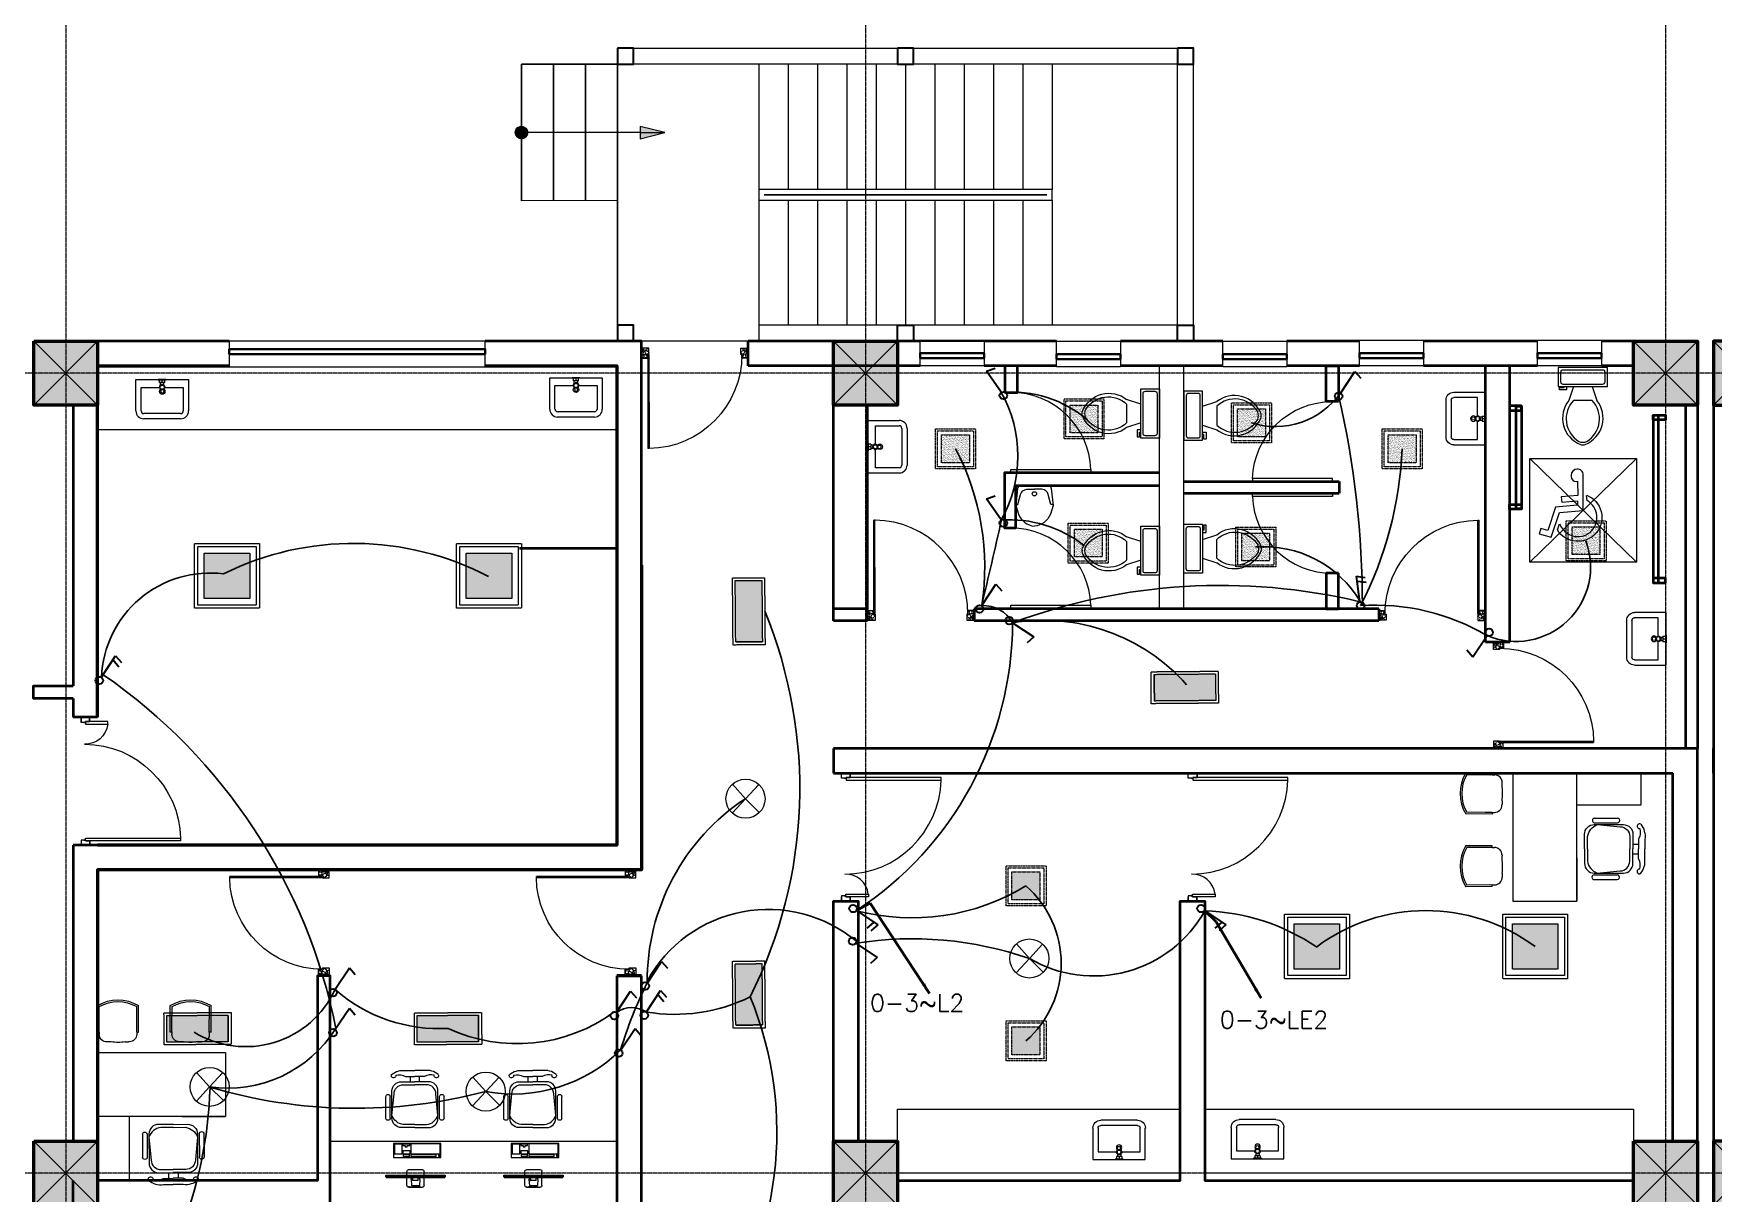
# Model space of a CAD drawing. Header units: millimetres. Extents: x 2390631 to 3136749, y 3674522 to 3929111.
# Drawn here: x 2444590 to 2460340, y 3904434 to 3915311 of the extents above; entities that cross this region are included whole.
import ezdxf

# ---------------------------------------------------------------- set-up
doc = ezdxf.new("R2010")
doc.units = ezdxf.units.MM
doc.header["$MEASUREMENT"] = 0
doc.linetypes.add('CENTER', pattern=[2, 1.25, -0.25, 0.25, -0.25])
doc.linetypes.add('DASHED', pattern=[0.75, 0.5, -0.25])
for name, color, linetype, lineweight in [('0newfurnture', 30, 'Continuous', 15), ('centreline', 52, 'CENTER', 5), ('Column-0.5', 14, 'Continuous', 50), ('conduit Light & fan City', 30, 'Continuous', 5), ('Dimension- 0.15', 114, 'Continuous', 15), ('Dimension-137.5', 86, 'Continuous', 13), ('door', 41, 'Continuous', 5), ('Door Opening-0.09', 253, 'Continuous', 9), ('Frame-0.3', 24, 'Continuous', 30), ('furniture', 34, 'Continuous', 15), ('Furniture Hospital-0.09', 44, 'Continuous', 9), ('Hatch', 9, 'Continuous', 9), ('hidden lines', 205, 'DASHED', 5), ('Metal  workt-0.2', 13, 'Continuous', 20), ('Sill Level', 140, 'Continuous', 20), ('stairs', 6, 'Continuous', 25), ('Switches', 173, 'Continuous', 15), ('T-Fixture-0.09', 255, 'Continuous', 9), ('wall 0.4', 7, 'Continuous', 40), ('Wall-0.5', 7, 'Continuous', 50), ('WINDOW', 152, 'Continuous', 30), ('Windows Plan', 152, 'Continuous', 35)]:
    doc.layers.add(name, color=color, linetype=linetype, lineweight=lineweight)
for name, color, linetype in [('1 x 4 recessed', 80, 'CENTER'), ('2 x 11 recessed', 60, 'CENTER'), ('ceilling fan', 3, 'Continuous'), ('emergencylight', 1, 'Continuous'), ('thrtywpanel', 7, 'Continuous'), ('wire powered ups', 3, 'Continuous'), ('Wires', 1, 'Continuous')]:
    doc.layers.add(name, color=color, linetype=linetype)
doc.styles.add('romans', font='romans.shx')
doc.styles.get("Standard").update_dxf_attribs({"font": 'arial.ttf'})
doc.dimstyles.get("Standard").update_dxf_attribs({"dimtxt": 500, "dimasz": 100, "dimexe": 100, "dimexo": 200, "dimgap": 0.09, "dimtad": 0, "dimtoh": 1, "dimdec": 0, "dimzin": 0, "dimdsep": 46, "dimtxsty": 'Standard', "dimblk": 'DOT', "dimcen": 0, "dimclrd": 256, "dimclre": 256, "dimclrt": 256, "dimadec": 0, "dimazin": 0, "dimtfac": 1, "dimtdec": 0, "dimtofl": 0, "dimtmove": 0, "dimatfit": 3, "dimfxl": 1, "dimtolj": 1, "dimtzin": 0, "dimlwd": -1, "dimlwe": -1, "dimarcsym": 1})

# ---------------------------------------------------------------- blocks, each defined once
blk = doc.blocks.new('sems')
at = {"layer": 'Dimension- 0.15', "ltscale": 5}
h = blk.add_hatch(dxfattribs=at)
h.set_pattern_fill('ANSI31', color=256, scale=25.555556)
h.set_pattern_definition([(45, (55035.0093, 4945698.8337), (-2.258813329, 2.258813329), [])])
h.paths.add_polyline_path([(2173550, 4150430), (2173550, 4150489), (2173491, 4150489, 0.414214)])
h.paths.add_polyline_path([(2173550, 4150430, 0.414214), (2173609, 4150489), (2173550, 4150489)])
h.paths.add_polyline_path([(2173550, 4150489), (2173609, 4150489, 0.414214), (2173550, 4150548)])
h.paths.add_polyline_path([(2173491, 4150489), (2173550, 4150489), (2173550, 4150548, 0.414214)])
for p, q in [((2174664, 4150546), (2174664, 4150431)), ((2174894, 4150489), (2174664, 4150546)), ((2174664, 4150431), (2174894, 4150489))]:
    blk.add_line(p, q, dxfattribs=at)
blk.add_lwpolyline([(2174664, 4150489), (2173550, 4150489)], dxfattribs=at)
blk.add_circle((2173550, 4150489), 59.1, dxfattribs=at)
blk.add_solid([(2174664, 4150546), (2174894, 4150489), (2174664, 4150431)], dxfattribs=at)
at = {"layer": 'Dimension-137.5', "ltscale": 5}
blk.add_line((2174664, 4150489), (2174894, 4150489), dxfattribs=at)
at = {"layer": 'Frame-0.3'}
for points in [[(2174450, 4151281), (2174450, 4151131), (2174600, 4151131), (2174600, 4151281)], [(2177075, 4151281), (2177075, 4151131), (2177225, 4151131), (2177225, 4151281)], [(2179700, 4151281), (2179700, 4151131), (2179850, 4151131), (2179850, 4151281)], [(2174450, 4148681), (2174450, 4148531), (2174600, 4148531), (2174600, 4148681)], [(2177075, 4148531), (2177075, 4148681), (2177225, 4148681), (2177225, 4148531)], [(2179700, 4148531), (2179700, 4148681), (2179850, 4148681), (2179850, 4148531)]]:
    blk.add_lwpolyline(points, close=True, dxfattribs=at)
at = {"layer": 'Metal  workt-0.2', "ltscale": 5}
for p, q in [((2174600, 4151281), (2179700, 4151281)), ((2175775, 4151131), (2175775, 4149956)), ((2176050, 4151131), (2176050, 4149956)), ((2176325, 4151131), (2176325, 4149956)), ((2176600, 4151131), (2176600, 4149956)), ((2176875, 4151131), (2176875, 4149956)), ((2177150, 4151131), (2177150, 4149956)), ((2177425, 4151131), (2177425, 4149956)), ((2177700, 4151131), (2177700, 4149956)), ((2177975, 4151131), (2177975, 4149956)), ((2178250, 4151131), (2178250, 4149956)), ((2178525, 4151131), (2178525, 4149956)), ((2179700, 4148681), (2179700, 4151131)), ((2175775, 4149856), (2175775, 4148681)), ((2176050, 4149856), (2176050, 4148681)), ((2176325, 4149856), (2176325, 4148681)), ((2176600, 4149856), (2176600, 4148681)), ((2176875, 4149856), (2176875, 4148681)), ((2177150, 4149856), (2177150, 4148681)), ((2177425, 4149856), (2177425, 4148681)), ((2177700, 4149856), (2177700, 4148681)), ((2177975, 4149856), (2177975, 4148681)), ((2178250, 4149856), (2178250, 4148681)), ((2178525, 4149856), (2178525, 4148681)), ((2175775, 4148531), (2174600, 4148531))]:
    blk.add_line(p, q, dxfattribs=at)
at = {"layer": 'Metal  workt-0.2'}
for points in [[(2177075, 4148531), (2179850, 4148531), (2179850, 4151131), (2174450, 4151131), (2174450, 4148531), (2174600, 4148531)], [(2179700, 4151131), (2174600, 4151131)], [(2174450, 4149851), (2173550, 4149847)], [(2179700, 4148681), (2175775, 4148681), (2175775, 4148531), (2176745, 4148531)]]:
    blk.add_lwpolyline(points, dxfattribs=at)
for points in [[(2175775, 4149956), (2175775, 4149856), (2178525, 4149856), (2178525, 4149956)], [(2175825, 4149906), (2175825, 4149906), (2178475, 4149906), (2178475, 4149906)]]:
    blk.add_lwpolyline(points, close=True, dxfattribs=at)
at = {"layer": 'stairs', "ltscale": 5}
for p, q in [((2174450, 4151281), (2174450, 4148531)), ((2173850, 4151131), (2173850, 4149848)), ((2174150, 4151131), (2174150, 4149849))]:
    blk.add_line(p, q, dxfattribs=at)
for points in [[(2173550, 4149847), (2173550, 4151131)], [(2174450, 4151131), (2173550, 4151131)]]:
    blk.add_lwpolyline(points, dxfattribs=at)
blk = doc.blocks.new('desk')
at = {"layer": 'Furniture Hospital-0.09', "lineweight": 0}
for p, q in [((82779.05, -33204.54), (82778.82, -33204.74)), ((82778.82, -33226.13), (82778.82, -33204.74)), ((82775.92, -33212.3), (82778.82, -33212.3)), ((82779.63, -33212.3), (82781.02, -33212.3)), ((82778.08, -33213.81), (82775.81, -33213.97)), ((82775.81, -33214.25), (82775.92, -33214.25)), ((82775.81, -33214.27), (82775.9, -33214.27)), ((82775.81, -33216.59), (82775.9, -33216.59)), ((82775.81, -33216.61), (82775.92, -33216.61)), ((82778.08, -33217.05), (82775.81, -33216.89)), ((82775.92, -33218.56), (82778.82, -33218.56)), ((82777.66, -33214.44), (82778.55, -33214.44)), ((82777.66, -33214.46), (82777.66, -33214.44)), ((82777.66, -33214.46), (82778.82, -33214.46)), ((82777.66, -33216.4), (82778.82, -33216.4)), ((82777.66, -33216.43), (82777.66, -33216.4)), ((82777.66, -33216.43), (82778.55, -33216.43)), ((82777.78, -33216.4), (82777.78, -33214.46)), ((82779.63, -33218.56), (82781.02, -33218.56)), ((82778.82, -33226.13), (82779.05, -33226.32))]:
    blk.add_line(p, q, dxfattribs=at)
at = {"layer": 'Furniture Hospital-0.09', "lineweight": 0, "ltscale": 100}
for p, q in [((82786.19, -33223.54), (82786.19, -33206.09)), ((82786.19, -33206.09), (82791.32, -33206.09)), ((82786.57, -33206.96), (82786.57, -33206.39)), ((82786.57, -33206.39), (82787.14, -33206.39)), ((82787.14, -33206.39), (82787.14, -33206.96)), ((82787.44, -33217.12), (82787.44, -33206.33)), ((82787.44, -33206.33), (82791.11, -33206.33)), ((82791.11, -33206.33), (82791.11, -33217.12)), ((82791.32, -33206.09), (82791.32, -33223.54)), ((82786.51, -33207.8), (82787.14, -33207.8)), ((82786.51, -33217.09), (82786.51, -33207.8)), ((82787.14, -33206.96), (82786.57, -33206.96)), ((82787.14, -33207.8), (82787.14, -33217.09)), ((82787.14, -33217.09), (82786.51, -33217.09)), ((82786.54, -33219.95), (82786.54, -33217.6)), ((82786.54, -33217.6), (82787.14, -33217.6)), ((82787.14, -33217.6), (82787.14, -33219.95)), ((82791.11, -33217.12), (82787.44, -33217.12)), ((82787.5, -33220.04), (82787.5, -33217.45)), ((82787.5, -33217.45), (82788.59, -33217.45)), ((82788.59, -33217.45), (82788.59, -33220.04)), ((82790.03, -33219.2), (82790.03, -33218.45)), ((82790.03, -33218.45), (82790.54, -33218.45)), ((82790.54, -33217.57), (82790.99, -33217.57)), ((82790.54, -33218.45), (82790.54, -33217.57)), ((82790.99, -33217.57), (82790.99, -33220.07)), ((82791.32, -33223.54), (82786.19, -33223.54)), ((82787.14, -33219.95), (82786.54, -33219.95)), ((82788.59, -33220.04), (82787.5, -33220.04)), ((82787.5, -33223.2), (82787.5, -33220.34)), ((82787.5, -33220.34), (82791.08, -33220.34)), ((82791.08, -33223.2), (82787.5, -33223.2)), ((82790.54, -33219.2), (82790.03, -33219.2)), ((82790.54, -33220.07), (82790.54, -33219.2)), ((82790.99, -33220.07), (82790.54, -33220.07)), ((82791.08, -33220.34), (82791.08, -33223.2))]:
    blk.add_line(p, q, dxfattribs=at)
at = {"layer": 'Furniture Hospital-0.09', "ltscale": 6}
for p, q in [((82800.5, -33204.96), (82808.49, -33204.96)), ((82800.5, -33206.58), (82808.49, -33206.58)), ((82813.91, -33213.95), (82815.89, -33213.95)), ((82813.91, -33217.32), (82815.89, -33217.32)), ((82800.5, -33224.69), (82808.49, -33224.69)), ((82800.5, -33226.31), (82808.49, -33226.31))]:
    blk.add_line(p, q, dxfattribs=at)
at = {"layer": 'Furniture Hospital-0.09', "lineweight": 0}
for points in [[(82779.63, -33226.32), (82779.63, -33204.54), (82779.05, -33204.54), (82779.05, -33226.32), (82779.63, -33226.32)], [(82775.23, -33217.86), (82775.23, -33213)], [(82775.81, -33216.89), (82775.81, -33213.97)], [(82775.9, -33216.59), (82775.9, -33214.27)], [(82775.92, -33216.61), (82775.92, -33214.25)], [(82781.72, -33217.86), (82781.72, -33213)]]:
    blk.add_lwpolyline(points, dxfattribs=at)
at = {"layer": 'Furniture Hospital-0.09', "ltscale": 6}
for points in [[(82797.14, -33215.63), (82797.14, -33210.58, -0.414214), (82800.51, -33207.21), (82810.61, -33207.21, -0.418376), (82813.91, -33210.58), (82813.91, -33215.63)], [(82798.2, -33215.63), (82798.2, -33211.34, -0.28028), (82801.57, -33207.21), (82809.51, -33207.97, -0.418376), (82812.81, -33211.34), (82812.81, -33215.63)], [(82816.29, -33208.59, -0.214578), (82815.89, -33212.17), (82815.89, -33215.63)], [(82816.6, -33207.07, -0.207066), (82818.07, -33212.19), (82818.07, -33215.63)], [(82797.14, -33215.63), (82797.14, -33220.69, 0.414214), (82800.51, -33224.06), (82810.61, -33224.06, 0.418376), (82813.91, -33220.69), (82813.91, -33215.63)], [(82798.2, -33215.63), (82798.2, -33219.93, 0.28028), (82801.57, -33224.06), (82809.51, -33223.3, 0.418376), (82812.81, -33219.93), (82812.81, -33215.63)], [(82816.29, -33222.68, 0.214578), (82815.89, -33219.1), (82815.89, -33215.63)], [(82816.6, -33224.2, 0.207066), (82818.07, -33219.08), (82818.07, -33215.63)]]:
    blk.add_lwpolyline(points, format="xyb", dxfattribs=at)
at = {"layer": 'Furniture Hospital-0.09', "lineweight": 0}
for points in [[(82778.08, -33213.81, -0.263666), (82778.48, -33213.95), (82778.55, -33214.07), (82778.55, -33214.44)], [(82778.08, -33217.05, 0.263666), (82778.48, -33216.91), (82778.55, -33216.79), (82778.55, -33216.43)]]:
    blk.add_lwpolyline(points, format="xyb", dxfattribs=at)
for centre, radius in [((82775.38, -33213.84), 0.0699), ((82775.38, -33214.41), 0.0699), ((82775.38, -33214.99), 0.0699), ((82775.38, -33215.57), 0.0699), ((82775.38, -33216.15), 0.0699), ((82775.38, -33216.73), 0.0699), ((82775.38, -33217.31), 0.0699), ((82775.38, -33217.89), 0.0699), ((82779.34, -33213.98), 0.0463), ((82779.34, -33216.88), 0.0463)]:
    blk.add_circle(centre, radius, dxfattribs=at)
at = {"layer": 'Furniture Hospital-0.09', "ltscale": 6}
for centre, radius, start, end in [((82800.65, -33205.77), 0.824, 100.57806, 259.64196), ((82808.49, -33205.77), 0.812, 270, 90), ((82816.19, -33207.78), 0.823, 59.8228, 277.53485), ((82800.65, -33225.5), 0.824, 100.35804, 259.42194), ((82808.49, -33225.5), 0.812, 270, 90), ((82816.19, -33223.49), 0.823, 82.46515, 300.1772)]:
    blk.add_arc(centre, radius, start, end, dxfattribs=at)
at = {"layer": 'Furniture Hospital-0.09', "lineweight": 0}
for centre, start, end in [((82775.92, -33213), 90, 180), ((82781.02, -33213), 0, 90), ((82775.92, -33217.86), 180, 270), ((82781.02, -33217.86), 270, 0)]:
    blk.add_arc(centre, 0.695, start, end, dxfattribs=at)
blk = doc.blocks.new("door 3'3")
at = {"layer": 'door'}
for p, q in [((82769.36, -31237.4), (82769.36, -31203.37)), ((82769.84, -31203.37), (82769.36, -31203.37)), ((82769.84, -31237.4), (82769.84, -31203.37))]:
    blk.add_line(p, q, dxfattribs=at)
at = {"layer": 'door', "ltscale": 80}
for points in [[(82769.84, -31239.84), (82767.36, -31239.84), (82767.36, -31239.37), (82766.88, -31239.37), (82766.88, -31236.38), (82767.36, -31236.38), (82767.36, -31235.91), (82769.36, -31235.91), (82769.36, -31237.4), (82769.84, -31237.4)], [(82802.93, -31239.84), (82805.41, -31239.84), (82805.41, -31239.37), (82805.88, -31239.37), (82805.88, -31236.38), (82805.41, -31236.38), (82805.41, -31235.91), (82803.4, -31235.91), (82803.4, -31237.4), (82802.93, -31237.4)]]:
    blk.add_lwpolyline(points, close=True, dxfattribs=at)
blk.add_arc((82769.36, -31237.4), 34.04, 0, 89.20471, dxfattribs=at)
at = {"layer": 'Hatch'}
for centre, radius, start, end in [((82767.7, -31239.85), 2.68, 36.75824, 107.53286), ((82767.27, -31240.34), 1.96, 14.76809, 101.35249), ((82768.07, -31239.12), 3.04, 64.81981, 103.53483), ((82757.2, -31236.2), 10.64, 342.68423, 1.60142), ((82764.36, -31235.92), 4.57, 311.03249, 0.21009), ((82767.3, -31236.13), 3.25, 271.0473, 321.53187), ((82805.07, -31239.85), 2.68, 72.46714, 143.24176), ((82805.47, -31236.13), 3.25, 218.46813, 268.9527), ((82804.7, -31239.12), 3.04, 76.46517, 115.18019), ((82805.49, -31240.34), 1.96, 78.64751, 165.23191), ((82808.41, -31235.92), 4.57, 179.78991, 228.96751), ((82815.57, -31236.2), 10.64, 178.39858, 197.31577)]:
    blk.add_arc(centre, radius, start, end, dxfattribs=at)
blk = doc.blocks.new("door 5'")
at = {"layer": 'door', "ltscale": 1000}
for points in [[(2177525, 4317078), (2177525, 4317062), (2177516, 4317062), (2177516, 4317020), (2177473, 4317020), (2177474, 4317105)], [(2177525, 4317062), (2177525, 4317105), (2177474, 4317105), (2177473, 4317020)], [(2177473, 4317020), (2177516, 4317020)], [(2177474, 4317105), (2177516, 4317105)], [(2178697, 4316120), (2178697, 4317060), (2178671, 4317060), (2178671, 4316120), (2178697, 4316120)], [(2178689, 4317076), (2178689, 4317060), (2178697, 4317060), (2178697, 4317018), (2178740, 4317018), (2178740, 4317104)], [(2178689, 4317060), (2178689, 4317104), (2178740, 4317104), (2178740, 4317018)], [(2178740, 4317018), (2178697, 4317018)]]:
    blk.add_lwpolyline(points, dxfattribs=at)
blk.add_lwpolyline([(2177516, 4316839), (2177516, 4317062), (2177543, 4317062), (2177543, 4316839)], close=True, dxfattribs=at)
at = {"layer": 'Door Opening-0.09', "ltscale": 1000}
for centre, radius, start, end in [((2177516, 4317062), 224, 276.6944, 2.344), ((2178697, 4317076), 957, 180.3416, 268.4244)]:
    blk.add_arc(centre, radius, start, end, dxfattribs=at)
at = {"layer": 'WINDOW', "ltscale": 5}
blk.add_line((2177474, 4317104), (2177474, 4317104), dxfattribs=at)
blk = doc.blocks.new('2ft column')
at = {"layer": 'Hatch', "ltscale": 5}
h = blk.add_hatch(color=256, dxfattribs=at)
h.dxf.hatch_style = 1
h.paths.add_polyline_path([(2207385, 4176559), (2207985, 4176559), (2207985, 4175959), (2207385, 4175959)])
at = {"layer": 'Column-0.5', "ltscale": 5}
blk.add_lwpolyline([(2207385, 4176559), (2207985, 4176559), (2207985, 4175959), (2207385, 4175959)], close=True, dxfattribs=at)
at = {"layer": 'Defpoints', "ltscale": 5}
for points in [[(2207985, 4176559), (2207385, 4175959)], [(2207985, 4175959), (2207385, 4176559)]]:
    blk.add_lwpolyline(points, dxfattribs=at)
blk = doc.blocks.new('main grid')
at = {"layer": 'centreline', "ltscale": 5}
for p, q in [((2526411, 4018930), (2526411, 3987284)), ((2533911, 4018930), (2533911, 3991299)), ((2541411, 4018930), (2541411, 3976624)), ((2559988, 4011172), (2515645, 4011172)), ((2559988, 4003672), (2515645, 4003672))]:
    blk.add_line(p, q, dxfattribs=at)
at = {"layer": 'Hatch'}
for p in [(318726, -165087), (326226, -165087), (333726, -165087), (318726, -172587), (326226, -172587), (333726, -172587)]:
    blk.add_blockref('2ft column', p, dxfattribs=at)
at = {"layer": 'Hatch', "xscale": -1}
for p in [(4749846, -165087), (4749846, -172587)]:
    blk.add_blockref('2ft column', p, dxfattribs=at)
blk = doc.blocks.new('d1')
at = {"layer": 'door'}
for p, q in [((2442.75, 10745.72), (2408.32, 10745.72)), ((2442.75, 10746.15), (2408.33, 10746.15)), ((2408.33, 10746.15), (2408.33, 10745.72))]:
    blk.add_line(p, q, dxfattribs=at)
at = {"layer": 'door', "ltscale": 80}
for points in [[(2445, 10779.7), (2445, 10781.99), (2444.56, 10781.99), (2444.56, 10782.43), (2441.8, 10782.43), (2441.8, 10781.99), (2441.36, 10781.99), (2441.36, 10780.14), (2442.75, 10780.14), (2442.75, 10779.7)], [(2445, 10746.15), (2445, 10743.87), (2444.56, 10743.87), (2444.56, 10743.43), (2441.8, 10743.43), (2441.8, 10743.87), (2441.36, 10743.87), (2441.36, 10745.72), (2442.75, 10745.72), (2442.75, 10746.15)]]:
    blk.add_lwpolyline(points, close=True, dxfattribs=at)
at = {"layer": 'Door Opening-0.09', "ltscale": 80}
blk.add_arc((2442.75, 10745.72), 34.42, 90, 179.27403, dxfattribs=at)
at = {"layer": 'hidden lines'}
for centre, radius, start, end in [((2441.64, 10791.37), 9.82, 268.39858, 287.31577), ((2441.38, 10784.76), 4.22, 269.78991, 318.96751), ((2444.33, 10781.34), 2.81, 166.46517, 205.18019), ((2445.01, 10781.68), 2.48, 162.46714, 233.24176), ((2441.57, 10782.05), 3, 308.46813, 358.9527), ((2445.46, 10782.07), 1.81, 168.64751, 255.23191), ((2441.64, 10734.49), 9.82, 72.68423, 91.60142), ((2441.38, 10741.1), 4.22, 41.03249, 90.21009), ((2444.33, 10744.52), 2.81, 154.81981, 193.53483), ((2445.01, 10744.18), 2.48, 126.75824, 197.53286), ((2441.57, 10743.81), 3, 1.0473, 51.53187), ((2445.46, 10743.79), 1.81, 104.76809, 191.35249)]:
    blk.add_arc(centre, radius, start, end, dxfattribs=at)
blk = doc.blocks.new('TAP')
at = {"layer": 'Furniture Hospital-0.09', "linetype": 'Continuous'}
for p, q in [((0, 38), (0, -38)), ((5, 38), (0, 38)), ((5, 38), (5, -38)), ((30, 25), (5, 25)), ((30, 0), (5, 0)), ((30, 25), (30, -25)), ((56, 16), (30, 16)), ((51, 7), (48, 8)), ((59, 19), (57, 22)), ((73, 24), (73, 27)), ((88, 20), (89, 22)), ((97, 15), (125, 12)), ((97, 8), (100, 9)), ((5, -38), (0, -38)), ((30, -25), (5, -25)), ((56, -16), (30, -16)), ((51, -8), (48, -9)), ((60, -20), (58, -22)), ((74, -24), (74, -27)), ((88, -19), (90, -22)), ((97, -7), (100, -8)), ((97, -15), (125, -12))]:
    blk.add_line(p, q, dxfattribs=at)
for radius in [21.2, 19.7]:
    blk.add_circle((74, 0), radius, dxfattribs=at)
for centre, radius, start, end in [((74, 0), 27.2, 163.0512, 199.0512), ((74, 0), 24.2, 127.0512, 163.0512), ((74, 0), 27.2, 91.0512, 127.0512), ((74, 0), 24.2, 55.0512, 91.0512), ((74, 0), 27.2, 19.0512, 55.0512), ((74, 0), 24.2, 343.0512, 19.0512), ((95, 0), 32.6, 337.45, 22.55), ((74, 0), 24.2, 199.0512, 235.0512), ((74, 0), 27.2, 235.0512, 271.0512), ((74, 0), 24.2, 271.0512, 307.0512), ((74, 0), 27.2, 307.0512, 343.0512)]:
    blk.add_arc(centre, radius, start, end, dxfattribs=at)
blk = doc.blocks.new('bazin')
at = {"layer": '0newfurnture', "ltscale": 5}
for p, q in [((2434577, 4011590), (2435069, 4011590)), ((2434577, 4011295), (2434577, 4011590)), ((2435069, 4011590), (2435069, 4011295)), ((2434626, 4011295), (2434626, 4011516)), ((2434626, 4011516), (2434799, 4011516)), ((2434847, 4011516), (2435020, 4011516)), ((2435020, 4011516), (2435020, 4011295)), ((2434996, 4011270), (2434651, 4011270)), ((2434996, 4011221), (2434651, 4011221))]:
    blk.add_line(p, q, dxfattribs=at)
blk.add_circle((2434823, 4011477), 25.6, dxfattribs=at)
for centre, radius, start, end in [((2434651, 4011295), 73.8, 180, 270), ((2434651, 4011295), 24.6, 180, 270), ((2434996, 4011295), 73.8, 270, 0), ((2434996, 4011295), 24.6, 270, 0)]:
    blk.add_arc(centre, radius, start, end, dxfattribs=at)
at = {"layer": '0newfurnture', "ltscale": 5, "xscale": 0.9842520018725999, "yscale": 0.9842520018725999, "zscale": 0.9842520018725999, "rotation": 270}
blk.add_blockref('TAP', (2434823, 4011590), dxfattribs=at)
blk = doc.blocks.new('Toilet - top')
at = {"layer": 'Furniture Hospital-0.09'}
for p, q in [((9.5, -6), (9.5, -2)), ((-10, -8.5), (-8, -8.5)), ((-10, -9.5), (-10, -8.5)), ((-7, -9.5), (-10, -9.5)), ((-8, -8.5), (-8, -8)), ((-7, -8), (-7, -9.5)), ((-4, -8), (-6, -14)), ((4, -14), (-4, -14)), ((4, -8), (6, -14))]:
    blk.add_line(p, q, dxfattribs=at)
blk.add_lwpolyline([(10.5, -8), (10.5, 0), (-10.5, 0), (-10.5, -8)], close=True, dxfattribs=at)
for points in [[(-9.5, -2), (-9.5, -6)], [(8.5, -1), (-8.5, -1)], [(-8.5, -7), (8.5, -7)]]:
    blk.add_lwpolyline(points, dxfattribs=at)
for centre, radius, start, end in [((-8.62, -1.88), 0.884, 81.8699, 188.1301), ((-8.62, -6.12), 0.884, 171.8699, 278.1301), ((8.62, -1.88), 0.884, 351.8699, 98.1301), ((8.62, -6.12), 0.884, 261.8699, 8.1301), ((3.52, -21.58), 12.17, 141.46911, 247.97143), ((4.2, -21.82), 11.33, 136.36773, 238.94682), ((-3.52, -21.58), 12.17, 292.02843, 38.53071), ((-4.2, -21.82), 11.33, 301.05301, 43.63209), ((0, -27.88), 4, 245.73182, 294.26817), ((0, -29), 4, 254.86053, 285.13947)]:
    blk.add_arc(centre, radius, start, end, dxfattribs=at)
blk = doc.blocks.new('26 door')
at = {"layer": 'door'}
blk.add_line((42654.7, -717.83), (42654.7, -716.68), dxfattribs=at)
at = {"layer": 'door', "ltscale": 5}
blk.add_lwpolyline([(42654.7, -716.68), (42684.73, -716.68), (42684.73, -717.83), (42654.7, -717.83)], dxfattribs=at)
at = {"layer": 'Door Opening-0.09'}
blk.add_arc((42654.79, -717.79), 29.96, 2.13581, 90.17937, dxfattribs=at)
blk = doc.blocks.new('TIA UR Plan-flat-1')
at = {"layer": 'Furniture Hospital-0.09'}
for points in [[(-186, 175), (-265, 150, 0.270578), (-380, 0, 0.556713)], [(0, 0), (0, 132, 0.414214), (-25, 157), (-186, 175)], [(-174, 175), (-174, 154), (-81, 130, -0.321575), (-32, 71), (-32, 0)], [(-186, -175), (-265, -150, -0.270578), (-380, 0, -0.556713)], [(0, 0), (0, -132, -0.414214), (-25, -157), (-186, -175)], [(-174, -175), (-174, -154), (-81, -130, 0.321575), (-32, -71), (-32, 0)]]:
    blk.add_lwpolyline(points, format="xyb", dxfattribs=at)
blk.add_circle((-75, 0), 20, dxfattribs=at)
blk = doc.blocks.new('Wheel Chair')
at = {"layer": 'T-Fixture-0.09'}
blk.add_lwpolyline([(-130, -183, -0.239978), (-223, 0, -0.243341), (-129, 182), (-128, 182, -0.241316), (75, 211), (76, 211, -0.238142), (218, 65), (184, 14), (173, 51, 0.192657), (94, 153), (94, 154, 0.25323), (-74, 162), (-74, 161, 0.245902), (-174, 27), (-175, 27, 0.247474), (-120, -132), (-128, -181)], format="xyb", dxfattribs=at)
blk.add_lwpolyline([(305, 47), (366, 13), (392, 59), (290, 117), (158, -89), (-63, -51), (-146, -374, 0.423515), (-104, -442), (-103, -442, 0.413314), (-35, -399), (-32, -388, 0.409265), (-67, -332), (-80, -330), (-48, -201), (105, -227), (113, -178), (-33, -153), (-23, -112), (182, -146)], format="xyb", close=True, dxfattribs=at)
blk = doc.blocks.new('ADHIKRIT')
at = {"layer": 'furniture'}
for p, q in [((900, 1351), (0, 1351)), ((0, 1351), (0, -450)), ((0, 741), (0, 1351)), ((900, -450), (900, 1351)), ((-245, 1046), (-569, 1047)), ((-245, 980), (-569, 981)), ((1048, 956), (1048, 1014)), ((1187, 1121), (1153, 1121)), ((1187, 1145), (1558, 1147)), ((1187, 1145), (1187, 1121)), ((1187, 1121), (1545, 1123)), ((1050, 758), (1050, 711)), ((1050, 700), (1050, 711)), ((-789, 683), (-869, 683)), ((-789, 547), (-869, 547)), ((1189, 595), (1157, 595)), ((1187, 595), (1187, 571)), ((1187, 571), (1558, 573)), ((1189, 595), (1286, 595)), ((1287, 595), (1545, 597)), ((-247, 247), (-571, 248)), ((-900, 0), (0, 0)), ((-900, -450), (-900, 0)), ((-247, 182), (-571, 182)), ((1189, 102), (1157, 102)), ((1187, 126), (1558, 124)), ((1187, 102), (1187, 126)), ((1189, 102), (1286, 101)), ((1287, 101), (1545, 100)), ((1050, -4), (1050, -14)), ((1050, -61), (1050, -14)), ((0, -450), (-900, -450)), ((0, -450), (900, -450)), ((1048, -260), (1048, -318)), ((1187, -425), (1153, -425)), ((1187, -425), (1545, -426)), ((1187, -449), (1187, -425)), ((1187, -449), (1558, -450))]:
    blk.add_line(p, q, dxfattribs=at)
for points in [[(-897, 962, 0.207066), (-957, 755), (-957, 615)], [(-110, 614), (-109, 818, 0.414214), (-246, 955), (-655, 956, 0.418376), (-789, 820), (-789, 615)], [(-153, 614), (-152, 788, 0.28028), (-288, 955), (-610, 925, 0.418376), (-744, 789), (-745, 615)], [(-885, 900, 0.214578), (-869, 755), (-869, 615)], [(-899, 268, -0.207066), (-958, 476), (-957, 615)], [(-886, 330, -0.214578), (-870, 475), (-869, 615)], [(-110, 614), (-110, 409, -0.414214), (-247, 273), (-656, 274, -0.418376), (-790, 410), (-789, 615)], [(-153, 614), (-153, 440, -0.28028), (-290, 273), (-612, 304, -0.418376), (-745, 441), (-745, 615)]]:
    blk.add_lwpolyline(points, format="xyb", dxfattribs=at)
for centre, radius, start, end in [((-881, 933), 33.3, 262.3354, 120.0474), ((-569, 1014), 32.9, 89.8702, 269.8702), ((-245, 1013), 32.9, 269.8702, 89.8702), ((1753, 864), 711, 172.5908, 188.6233), ((1154, 1015), 106, 90.3083, 180.3083), ((1203, 1157), 39.5, 294.3355, 296.5711), ((1099, 860), 518, 329.4756, 30.5244), ((1099, 860), 542, 328.0257, 31.9845), ((1157, 701), 106, 180.3083, 270.3083), ((-882, 297), 33.3, 239.693, 97.4051), ((-571, 215), 32.9, 89.8702, 269.8702), ((-253, 214), 33.4, 280.4483, 79.5122), ((1157, -4), 106, 89.6917, 179.6917), ((1099, -163), 518, 329.4756, 30.5244), ((1099, -163), 542, 328.0155, 31.9743), ((1753, -168), 711, 171.3767, 187.4092), ((1154, -319), 106, 179.6917, 269.6917), ((1203, -461), 39.5, 63.4289, 65.6645)]:
    blk.add_arc(centre, radius, start, end, dxfattribs=at)
blk = doc.blocks.new('w1')
at = {"layer": 'Sill Level'}
blk.add_lwpolyline([(2460641, 3827503), (2460641, 3825103), (2460401, 3825103), (2460401, 3827503)], close=True, dxfattribs=at)
at = {"layer": 'Windows Plan'}
blk.add_lwpolyline([(2460521, 3825103), (2460521, 3827503), (2460473, 3827503), (2460473, 3825103)], close=True, dxfattribs=at)
blk = doc.blocks.new('v2')
at = {"layer": 'Sill Level'}
blk.add_lwpolyline([(2448277, 3818910), (2448877, 3818910), (2448877, 3818670), (2448277, 3818670)], close=True, dxfattribs=at)
at = {"layer": 'Windows Plan'}
blk.add_lwpolyline([(2448877, 3818790), (2448277, 3818790), (2448277, 3818743), (2448877, 3818743)], close=True, dxfattribs=at)
blk = doc.blocks.new('2 ft panel')
at = {"layer": '1 x 4 recessed', "lineweight": 0}
h = blk.add_hatch(dxfattribs=at)
h.set_pattern_fill('AR-SAND', color=256, scale=6.25)
h.set_pattern_definition([(37.5, (-417982.219, 97562.351), (-0.39370849, 12.04264856), [0, -9.5, 0, -10.625, 0, -10.15625]), (7.5, (-417982.219, 97562.351), (11.0611044, 17.6384129), [0, -5.125, 0, -8.5625, 0, -3.28125]), (327.5, (-417989.906, 97562.351), (19.46338664, 0.03536908), [0, -3.125, 0, -11.25, 0, -14.6875]), (317.5, (-417989.906, 97562.351), (18.7882913, 5.4854723), [0, -1.5625, 0, -7.375, 0, -8.4375])])
h.paths.add_polyline_path([(287, -125), (287, 125), (-288, 125), (-288, -125)])
at = {"layer": '1 x 4 recessed'}
blk.add_line((287, 125), (287, -125), dxfattribs=at)
at = {"layer": '1 x 4 recessed', "lineweight": 0}
for points in [[(316, -150), (-313, -150), (-313, 150), (316, 150)], [(287, -125), (-288, -125), (-288, 125), (287, 125)], [(316, 150), (316, -150)]]:
    blk.add_lwpolyline(points, dxfattribs=at)
blk = doc.blocks.new('36W LED PANEL')
at = {"layer": '2 x 11 recessed', "lineweight": 0, "true_color": 0xffffff, "transparency": 33554664}
h = blk.add_hatch(dxfattribs=at)
h.set_pattern_fill('DOTS', scale=15.2)
h.paths.add_polyline_path([(-213, 213), (213, 213), (213, -213), (-213, -213)])
at = {"layer": '2 x 11 recessed', "lineweight": 0}
for points in [[(-304, 304), (304, 304), (304, -304), (-304, -304)], [(-274, 274), (274, 274), (274, -274), (-274, -274)], [(-213, 213), (213, 213), (213, -213), (-213, -213)]]:
    blk.add_lwpolyline(points, close=True, dxfattribs=at)
blk = doc.blocks.new('1by1 15w')
at = {"layer": '2 x 11 recessed', "lineweight": 0, "true_color": 0xffffff}
h = blk.add_hatch(dxfattribs=at)
h.set_pattern_fill('DOTS', scale=7.6)
h.set_pattern_definition([(0, (-24150.00014, -28906.40267), (0.2375, 0.475), [0, -0.475])])
h.paths.add_polyline_path([(111699, 133932), (111912, 133932), (111912, 133720), (111699, 133720)])
at = {"layer": '2 x 11 recessed', "lineweight": 0}
for points in [[(111654, 133978), (111958, 133978), (111958, 133674), (111654, 133674)], [(111669, 133963), (111942, 133963), (111942, 133689), (111669, 133689)], [(111699, 133932), (111912, 133932), (111912, 133720), (111699, 133720)]]:
    blk.add_lwpolyline(points, close=True, dxfattribs=at)
blk = doc.blocks.new('1by1 6w')
at = {"layer": '2 x 11 recessed', "lineweight": 0}
h = blk.add_hatch(dxfattribs=at)
h.set_pattern_fill('AR-SAND', color=256, scale=7.6)
h.set_pattern_definition([(37.5, (-507751.777, 116886.896), (-0.47874952, 14.64386064), [0, -11.552, 0, -12.92, 0, -12.35]), (7.5, (-507751.777, 116886.896), (13.45030296, 21.4483101), [0, -6.232, 0, -10.412, 0, -3.99]), (327.5, (-507761.125, 116886.896), (23.66747815, 0.0430088), [0, -3.8, 0, -13.68, 0, -17.86]), (317.5, (-507761.125, 116886.896), (22.8465622, 6.6703343), [0, -1.9, 0, -8.968, 0, -10.26])])
h.paths.add_polyline_path([(-106, 106), (106, 106), (106, -106), (-106, -106)])
for points in [[(-152, 152), (152, 152), (152, -152), (-152, -152)], [(-137, 137), (137, 137), (137, -137), (-137, -137)], [(-106, 106), (106, 106), (106, -106), (-106, -106)]]:
    blk.add_lwpolyline(points, close=True, dxfattribs=at)
blk = doc.blocks.new('1 WAY')
at = {"layer": 'Switches', "lineweight": 30}
for p, q in [((1.76, 2.13), (6.02, 8.52)), ((6.02, 8.52), (7.78, 6.51))]:
    blk.add_line(p, q, dxfattribs=at)
blk.add_circle((1.13, 1.13), 1.13, dxfattribs=at)
blk = doc.blocks.new('2 WAY')
at = {"layer": 'Switches', "lineweight": 30}
for p, q in [((1.76, 2.13), (6.02, 8.52)), ((5.27, 7.27), (7.02, 5.26)), ((6.02, 8.52), (7.78, 6.51))]:
    blk.add_line(p, q, dxfattribs=at)
blk.add_circle((1.13, 1.13), 1.13, dxfattribs=at)
blk = doc.blocks.new('emergency')
at = {"layer": 'conduit Light & fan City'}
for p, q in [((0, 0), (-124, -135)), ((-122, 136), (0, 0)), ((124, 135), (0, 0)), ((0, 0), (129, -129))]:
    blk.add_line(p, q, dxfattribs=at)
blk.add_circle((0, 0), 183, dxfattribs=at)
blk = doc.blocks.new('_Dot')
at = {"color": 0, "linetype": 'ByBlock', "lineweight": -2}
blk.add_line((-0.5, 0), (-1, 0), dxfattribs=at)
at = {"color": 0, "linetype": 'ByBlock', "lineweight": -3, "const_width": 0.5}
blk.add_lwpolyline([(-0.25, 0, 1), (0.25, 0, 1)], format="xyb", close=True, dxfattribs=at)

msp = doc.modelspace()

# ---------------------------------------------------------------- linework, layer by layer
at = {"layer": '0newfurnture', "ltscale": 5}
for p, q in [((2455146, 3909915), (2455146, 3912195)), ((2455376, 3909915), (2455376, 3912195))]:
    msp.add_line(p, q, dxfattribs=at)
msp.add_lwpolyline([(2448825, 3912195), (2450060, 3912195), (2450060, 3911595), (2445190, 3911595), (2445190, 3912195), (2446425, 3912195)], dxfattribs=at)
for points in [[(2452690, 3905225), (2455341, 3905225), (2455341, 3904625), (2452690, 3904625)], [(2455571, 3905225), (2459590, 3905225), (2459590, 3904625), (2455571, 3904625)]]:
    msp.add_lwpolyline(points, close=True, dxfattribs=at)
at = {"layer": 'centreline', "ltscale": 5}
msp.add_line((2452390, 3919883), (2452390, 3892253), dxfattribs=at)
at = {"layer": 'Door Opening-0.09'}
msp.add_lwpolyline([(2458620, 3911325), (2459620, 3911325), (2459620, 3910353), (2458620, 3910353)], close=True, dxfattribs=at)
for points in [[(2459620, 3911325), (2458620, 3910353)], [(2458620, 3911325), (2459620, 3910353)]]:
    msp.add_lwpolyline(points, dxfattribs=at)
at = {"layer": 'Furniture Hospital-0.09', "ltscale": 5}
msp.add_lwpolyline([(2447372, 3904925), (2450060, 3904925)], dxfattribs=at)
at = {"layer": 'wall 0.4', "ltscale": 5}
for p, q in [((2451290, 3912195), (2451290, 3912425)), ((2458202, 3909605), (2458202, 3912195)), ((2458432, 3909605), (2458432, 3912195)), ((2452090, 3909805), (2452090, 3911825)), ((2452410, 3909805), (2452410, 3911825)), ((2460080, 3911825), (2460080, 3908605)), ((2460190, 3911825), (2460190, 3908605)), ((2455376, 3911110), (2456830, 3911110)), ((2456830, 3911110), (2456830, 3911000)), ((2455376, 3911000), (2456830, 3911000)), ((2450060, 3910482), (2449146, 3910482)), ((2452410, 3909915), (2452090, 3909915)), ((2452410, 3909805), (2452090, 3909805)), ((2457202, 3909915), (2453410, 3909915)), ((2453410, 3909915), (2453410, 3909805)), ((2457202, 3909805), (2453410, 3909805)), ((2457202, 3909915), (2457202, 3909805)), ((2458432, 3909605), (2458202, 3909605)), ((2452090, 3908605), (2452090, 3908375)), ((2460190, 3908605), (2452090, 3908605)), ((2460190, 3904925), (2460190, 3908605)), ((2460340, 3908375), (2460340, 3908605)), ((2452090, 3908375), (2459960, 3908375)), ((2459960, 3904925), (2459960, 3908375)), ((2445190, 3902688), (2445190, 3904555))]:
    msp.add_line(p, q, dxfattribs=at)
for points in [[(2446425, 3912425), (2445190, 3912425)], [(2450290, 3909605), (2450290, 3912425), (2448825, 3912425)], [(2452902, 3912425), (2451290, 3912425)], [(2454180, 3912425), (2453502, 3912425)], [(2454305, 3912425), (2454305, 3912425)], [(2455742, 3912425), (2454780, 3912425)], [(2457021, 3912425), (2456342, 3912425)], [(2458690, 3912425), (2457621, 3912425)], [(2459590, 3912425), (2459290, 3912425)], [(2452902, 3912195), (2451290, 3912195)], [(2454180, 3912195), (2453502, 3912195)], [(2455742, 3912195), (2454780, 3912195)], [(2457021, 3912195), (2456342, 3912195)], [(2458690, 3912195), (2457621, 3912195)], [(2459590, 3912195), (2459290, 3912195)], [(2444960, 3911825), (2444960, 3909195)], [(2460340, 3911825), (2460340, 3904925)], [(2455146, 3911070), (2453796, 3911070), (2453796, 3910673), (2453696, 3910673), (2453696, 3911195), (2455146, 3911195)], [(2444960, 3909075), (2444590, 3909075), (2444590, 3909195), (2444960, 3909195)], [(2444960, 3909075), (2444960, 3908900)], [(2445190, 3908900), (2444960, 3908900)], [(2444960, 3907700), (2444960, 3904925)], [(2445190, 3907700), (2444960, 3907700)], [(2452090, 3904925), (2452090, 3907175), (2452320, 3907175), (2452320, 3904925)], [(2452690, 3904555), (2455341, 3904555), (2455341, 3907175), (2455571, 3907175), (2455571, 3904555), (2459590, 3904555)], [(2445190, 3904325), (2447372, 3904325), (2447372, 3906473), (2447251, 3906473), (2447251, 3904555), (2445190, 3904555)], [(2450060, 3906473), (2450060, 3904325), (2450290, 3904325), (2450290, 3906473)], [(2444960, 3902688), (2444960, 3904555)]]:
    msp.add_lwpolyline(points, dxfattribs=at)
for points in [[(2453696, 3911945), (2453815, 3911945), (2453815, 3912195), (2453696, 3912195)], [(2456826, 3911860), (2456708, 3911860), (2456708, 3912195), (2456826, 3912195)], [(2458541, 3911775), (2458541, 3911819), (2458427, 3911819), (2458427, 3911775)], [(2458492, 3910853), (2458492, 3911816), (2458541, 3911816), (2458541, 3910853)], [(2459776, 3911689), (2459776, 3911733), (2459890, 3911733), (2459890, 3911689)], [(2459825, 3910161), (2459825, 3911730), (2459776, 3911730), (2459776, 3910161)], [(2458541, 3910894), (2458541, 3910850), (2458427, 3910850), (2458427, 3910894)], [(2456826, 3910250), (2456708, 3910250), (2456708, 3909915), (2456826, 3909915)], [(2459776, 3910205), (2459776, 3910161), (2459890, 3910161), (2459890, 3910205)]]:
    msp.add_lwpolyline(points, close=True, dxfattribs=at)
at = {"layer": 'Wall-0.5', "ltscale": 5}
msp.add_line((2450290, 3906473), (2450060, 3906473), dxfattribs=at)
for points in [[(2445190, 3912195), (2446425, 3912195)], [(2448825, 3912195), (2450060, 3912195), (2450060, 3907700), (2445190, 3907700)], [(2445190, 3908900), (2445190, 3911825)], [(2450290, 3910325), (2450290, 3907470), (2445190, 3907470), (2445190, 3904925)]]:
    msp.add_lwpolyline(points, dxfattribs=at)
at = {"layer": 'wire powered ups', "ltscale": 5}
for centre, radius, start, end in [((2447589, 3907791), 2739, 62.4763, 116.3772), ((2446245, 3909233), 1019, 82.8279, 177.6375), ((2442233, 3904942), 5295, 11.317, 55.3636), ((2452387, 3906429), 2043, 123.348, 180.55), ((2451479, 3905800), 1297, 50.4507, 150.9875), ((2454530, 3907667), 1194, 239.6794, 330.6965), ((2455517, 3905124), 1960, 55.8226, 88.4118), ((2457646, 3905367), 1719, 53.5087, 126.7385), ((2452829, 3903486), 3336, 70.7881, 99.1219), ((2453758, 3904690), 3822, 153.2616, 163.4314), ((2446411, 3906617), 1196, 261.7976, 327.8947), ((2449084, 3906809), 1443, 259.8564, 314.5435), ((2442248, 3905544), 3998, 317.7369, 358.3738), ((2447610, 3910023), 4791, 253.429, 284.749)]:
    msp.add_arc(centre, radius, start, end, dxfattribs=at)
at = {"layer": 'Wires', "ltscale": 5}
for centre, radius, start, end in [((2453761, 3910856), 1094, 49.3785, 95.1804), ((2452599, 3911348), 1220, 330.6402, 29.3384), ((2456234, 3912376), 750, 252.4942, 324.6527), ((2448398, 3909962), 8651, 359.9056, 13.0521), ((2451134, 3910312), 2374, 351.1381, 27.7432), ((2453920, 3911560), 3505, 332.6025, 357.677), ((2381923, 3926889), 73535, 346.67926, 347.32148), ((2453736, 3909604), 1148, 52.2503, 93.6934), ((2456126, 3909447), 1052, 30.5523, 94.2297), ((2458489, 3910310), 700, 247.1968, 20.459), ((2455723, 3904513), 5623, 76.6033, 110.3327), ((2453495, 3909633), 314, 29.1504, 92.7231), ((2457171, 3907895), 2056, 59.3807, 93.8545), ((2447424, 3908235), 4350, 333.2535, 22.4113), ((2450530, 3909795), 3239, 303.2137, 359.8281), ((2454055, 3908009), 1800, 41.6236, 99.1412), ((2452826, 3909074), 2056, 255.297, 301.3249), ((2453260, 3906591), 965, 311.144, 48.856), ((2446579, 3906733), 923, 238.3462, 335.3421), ((2448393, 3907456), 1477, 228.6724, 273.2692), ((2450198, 3905920), 256, 57.426, 124.1048), ((2450602, 3907724), 1611, 260.5051, 296.0594), ((2448212, 3905010), 3347, 323.7748, 22.2547), ((2449125, 3907376), 1538, 245.0546, 306.2664)]:
    msp.add_arc(centre, radius, start, end, dxfattribs=at)

# ---------------------------------------------------------------- block references
at = {"layer": '0newfurnture', "ltscale": 5}
msp.add_blockref('main grid', (-81520, -99047), dxfattribs=at)
at = {"layer": '0newfurnture'}
for p in [(10973, -99523), (14853, -99506)]:
    msp.add_blockref('bazin', p, dxfattribs=at)
at = {"layer": '0newfurnture', "xscale": -1}
for p, rotation in [((-1553388, 1476877), 270), ((-1551694, 1474812), 270), ((19945, 7916341), 180), ((21243, 7916348), 180)]:
    msp.add_blockref('bazin', p, dxfattribs=dict(at, rotation=rotation))
at = {"layer": '0newfurnture', "rotation": 90}
msp.add_blockref('bazin', (6464001, 1476613), dxfattribs=at)
at = {"layer": '1 x 4 recessed', "xscale": 1.232584708463633, "yscale": 1.232584708463633, "zscale": 1.232584708463633}
for name, p in [('1by1 6w', (2454439, 3911697)), ('1by1 6w', (2456009, 3911661)), ('1by1 6w', (2453235, 3911417)), ('1by1 6w', (2457423, 3911417)), ('1by1 6w', (2459146, 3910555)), ('1by1 6w', (2454479, 3910533)), ('1by1 6w', (2456049, 3910496)), ('1by1 15w', (2316085, 3742366)), ('1by1 15w', (2316085, 3740913))]:
    msp.add_blockref(name, p, dxfattribs=at)
at = {"layer": '1 x 4 recessed'}
for p, rotation in [((2451296, 3909894), 270.4480127828098), ((2455385, 3909179), 180.4480127828097), ((2451296, 3906300), 270.4480127828098), ((2446127, 3905979), 0.4480127828097937), ((2448475, 3905979), 0.4480127828097937)]:
    msp.add_blockref('2 ft panel', p, dxfattribs=dict(at, rotation=rotation))
at = {"layer": 'ceilling fan', "lineweight": -3}
for name, p, xscale, yscale, zscale, rotation in [('1 WAY', (2453703, 3911871), 31.3076515949763, 31.3076515949763, 31.3076515949763, 68.05806200259268), ('1 WAY', (2453703, 3910674), 31.3076515949763, 31.3076515949763, 31.3076515949763, 68.05806200259268), ('2 WAY', (2457030, 3909897), 31.30765159497629, 31.30765159497629, 31.30765159497629, 41.76698325029137), ('1 WAY', (2453703, 3909841), 31.30765159497629, 31.30765159497629, 31.30765159497629, 270), ('1 WAY', (2458273, 3909731), 31.30765159497629, 31.30765159497629, 31.30765159497629, 180), ('2 WAY', (2452238, 3907141), 31.30765159497629, 31.30765159497629, 31.30765159497629, 270), ('2 WAY', (2455501, 3907141), 31.30765159497629, 31.30765159497629, 31.30765159497629, 270), ('1 WAY', (2452234, 3906835), 31.30765159497629, 31.30765159497629, 31.30765159497629, 270)]:
    msp.add_blockref(name, p, dxfattribs=dict(at, xscale=xscale, yscale=yscale, zscale=zscale, rotation=rotation))
at = {"layer": 'ceilling fan', "lineweight": -3, "xscale": 31.30765159497629, "yscale": 31.30765159497629, "zscale": 31.30765159497629}
for name, p in [('1 WAY', (2456791, 3911875)), ('1 WAY', (2453425, 3909880)), ('2 WAY', (2445171, 3909209)), ('1 WAY', (2447363, 3906282)), ('1 WAY', (2450290, 3906343)), ('1 WAY', (2450000, 3906065)), ('2 WAY', (2450281, 3906069)), ('1 WAY', (2447363, 3905906)), ('1 WAY', (2450041, 3905714))]:
    msp.add_blockref(name, p, dxfattribs=at)
at = {"layer": 'door', "yscale": 25, "zscale": 25}
for p, xscale in [((1387386, 3929141), 25), ((3523137, 3929056), -25), ((1387386, 3927869), 25)]:
    msp.add_blockref('26 door', p, dxfattribs=dict(at, xscale=xscale))
at = {"layer": 'door'}
for name, p, xscale, yscale, zscale, rotation in [('26 door', (3523137, 3893054), 25, 25, 25, 180), ("door 5'", (6534808, 5972070), -0.9473750180788149, 0.9473750180788149, 0.9473750180788149, 90.00401332456309), ("door 5'", (6541938, 1844005), 0.9473750180788149, 0.9473750180788149, 0.9473750180788149, 89.9959866754369), ("door 5'", (6545189, 1844005), 0.9473750180788149, 0.9473750180788149, 0.9473750180788149, 89.9959866754369)]:
    msp.add_blockref(name, p, dxfattribs=dict(at, xscale=xscale, yscale=yscale, zscale=zscale, rotation=rotation))
at = {"layer": 'Door Opening-0.09'}
for name, p, xscale, yscale, zscale, rotation in [('d1', (2174854, 3849507), -25.64102998076803, 25.64102998076803, 25.64102998076803, 270.0333351142592), ('d1', (2176901, 3972340), 25.64102998076803, 25.64102998076803, 25.64102998076803, 270.0333351146509), ("door 3'3", (1649010, 6022623), -25.55555555555556, 25.55555555555556, 25.55555555555556, 90), ("door 3'3", (1651885, 6022623), -25.55555555555556, 25.55555555555556, 25.55555555555556, 90)]:
    msp.add_blockref(name, p, dxfattribs=dict(at, xscale=xscale, yscale=yscale, zscale=zscale, rotation=rotation))
at = {"layer": 'emergencylight'}
for p in [(2451265, 3908135), (2453927, 3906637), (2446241, 3905433), (2448830, 3905389)]:
    msp.add_blockref('emergency', p, dxfattribs=at)
at = {"layer": 'furniture', "extrusion": (0, 0, -1), "yscale": 0.6669998082076751, "zscale": -0.6669998082076751}
for p, xscale, rotation in [((-2459059, 3908075), -0.6669998082076751, 180), ((-2445490, 3905155), 0.6669998082076751, 90.00000000000011)]:
    msp.add_blockref('ADHIKRIT', p, dxfattribs=dict(at, xscale=xscale, rotation=rotation))
at = {"layer": 'Furniture Hospital-0.09', "xscale": 21.93575057202424, "yscale": 21.93575057202424, "zscale": 21.93575057202424}
msp.add_blockref('Toilet - top', (2459116, 3912178), dxfattribs=at)
at = {"layer": 'Furniture Hospital-0.09'}
for name, p, xscale, yscale, zscale, rotation in [('Toilet - top', (2455146, 3911748), -21.93575057202424, 21.93575057202424, 21.93575057202424, 270), ('Toilet - top', (2455376, 3911728), 21.93575057202424, 21.93575057202424, 21.93575057202424, 90.00000000000001), ('Toilet - top', (2455146, 3910461), -21.93575057202424, 21.93575057202424, 21.93575057202424, 270), ('Toilet - top', (2455376, 3910480), -21.93575057202424, 21.93575057202424, 21.93575057202424, 90), ('desk', (3297010, 1789125), -25.55555555555556, 25.55555555555556, 25.55555555555556, 270), ('desk', (3298115, 1789125), -25.55555555555556, 25.55555555555556, 25.55555555555556, 270)]:
    msp.add_blockref(name, p, dxfattribs=dict(at, xscale=xscale, yscale=yscale, zscale=zscale, rotation=rotation))
at = {"layer": 'Furniture Hospital-0.09', "rotation": 89.99999936601192}
msp.add_blockref('TIA UR Plan-flat-1', (2453974, 3911070), dxfattribs=at)
at = {"layer": 'T-Fixture-0.09', "rotation": 194.4181928326748}
msp.add_blockref('Wheel Chair', (2459072, 3910773), dxfattribs=at)
at = {"layer": 'thrtywpanel'}
for p in [(2446404, 3910226), (2448860, 3910226), (2456623, 3906750), (2458669, 3906750)]:
    msp.add_blockref('36W LED PANEL', p, dxfattribs=at)
at = {"layer": 'wall 0.4'}
for name, p in [('sems', (275615, -236106)), ('v2', (4625, 93525)), ('v2', (5904, 93515)), ('v2', (7465, 93515)), ('v2', (8744, 93525)), ('v2', (10413, 93525))]:
    msp.add_blockref(name, p, dxfattribs=at)
at = {"layer": 'wall 0.4', "xscale": -1, "rotation": 90}
msp.add_blockref('w1', (6273928, 6372826), dxfattribs=at)
at = {"layer": 'wall 0.4', "ltscale": 5, "xscale": -25.64102998076803, "yscale": 25.64102998076803, "zscale": 25.64102998076803}
for p, rotation in [((2733711, 3972340), 89.96666488534903), ((2520809, 3633096), 359.966664885349)]:
    msp.add_blockref('d1', p, dxfattribs=dict(at, rotation=rotation))

# ---------------------------------------------------------------- texts
at = {"layer": 'wall 0.4', "color": 5, "ltscale": 5, "style": 'romans'}
for s, p in [('0-3~L2', (2452433, 3906139)), ('0-3~LE2', (2455713, 3905982))]:
    msp.add_text(s, height=162.3, dxfattribs=at).set_placement(p)

# ---------------------------------------------------------------- leaders
at = {"layer": 'wall 0.4', "ltscale": 5}
for points in [[(2452991, 3906310), (2452434, 3907156), (2452305, 3907086)], [(2456100, 3906264), (2455677, 3906980), (2455571, 3907083)]]:
    msp.add_leader(points, dimstyle='Standard', override={"dimfxl": 500, "dimfxlon": 1}, dxfattribs=at)

doc.saveas('drawing.dxf')
